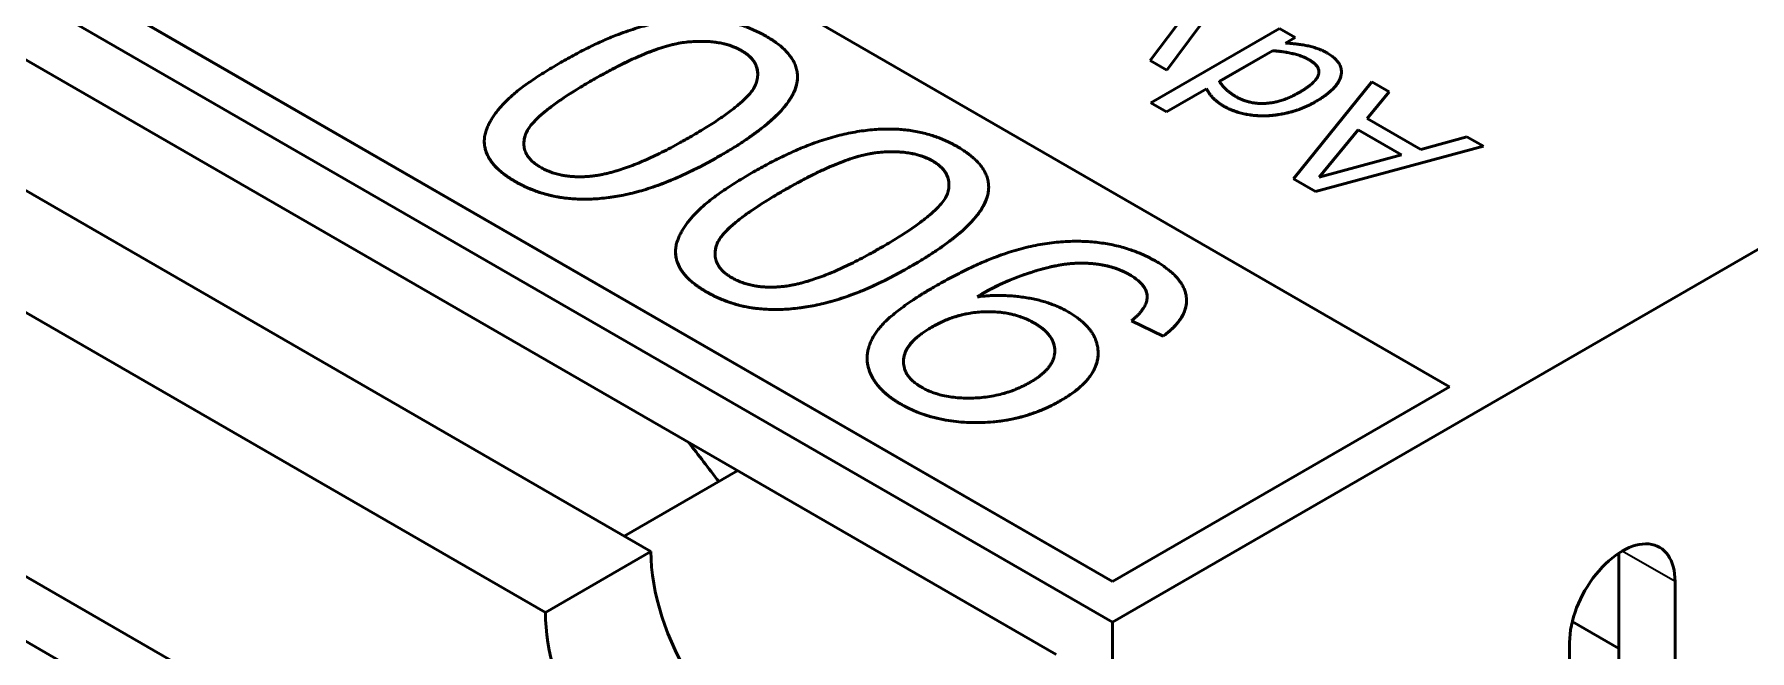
# Model space of a CAD drawing. Header units: millimetres. Extents: x 3100 to 5091, y 868 to 1900.
# Drawn here: x 3989.86 to 4024.35, y 1637.54 to 1649.94 of the extents above; entities that cross this region are included whole.
import ezdxf

# ---------------------------------------------------------------- set-up
doc = ezdxf.new("R2010")
doc.units = ezdxf.units.MM
doc.header["$LTSCALE"] = 1.8
doc.layers.add('외형선(ISO)', color=7, linetype='Continuous', lineweight=50)
doc.layers.add('좁은 외형선(ISO)', color=7, linetype='Continuous', lineweight=35)

msp = doc.modelspace()

# ---------------------------------------------------------------- linework, layer by layer
at = {"layer": '외형선(ISO)'}
for p, q in [((4018.319, 1642.848), (3956.094, 1678.774)), ((3947.902, 1674.861), (4011.541, 1638.118)), ((3949.316, 1674.861), (4011.541, 1638.935)), ((4011.541, 1638.935), (3949.316, 1674.861)), ((4010.41, 1637.465), (3949.033, 1672.901)), ((3976.381, 1654.479), (4002.261, 1639.537)), ((4000.14, 1638.313), (3974.26, 1653.255)), ((4011.541, 1638.118), (4036.997, 1652.815)), ((3997.311, 1634.638), (3967.896, 1651.622)), ((4013.198, 1650.597), (4012.299, 1649.411)), ((4012.637, 1649.216), (4013.746, 1650.72)), ((4013.746, 1650.719), (4012.637, 1649.215)), ((4014.901, 1650.052), (4012.315, 1648.559)), ((4015.215, 1649.872), (4014.901, 1650.052)), ((4015.021, 1649.76), (4015.215, 1649.872)), ((4015.215, 1649.871), (4015.022, 1649.759)), ((4015.215, 1649.871), (4015.215, 1649.872)), ((4012.299, 1649.411), (4012.637, 1649.216)), ((4012.299, 1649.41), (4012.299, 1649.411)), ((4012.637, 1649.215), (4012.299, 1649.41)), ((4013.691, 1648.992), (4014.758, 1649.608)), ((4014.758, 1649.607), (4013.692, 1648.991)), ((4014.758, 1649.607), (4014.758, 1649.608)), ((4005.209, 1649.083), (4005.209, 1649.083)), ((4012.637, 1649.215), (4012.637, 1649.216)), ((4016.146, 1649.182), (4016.146, 1649.183)), ((4012.629, 1648.378), (4013.433, 1648.843)), ((4013.433, 1648.842), (4012.629, 1648.378)), ((4013.433, 1648.842), (4013.433, 1648.843)), ((4016.758, 1648.98), (4015.184, 1647.031)), ((4016.663, 1648.242), (4017.108, 1648.779)), ((4017.108, 1648.778), (4016.664, 1648.242)), ((4017.108, 1648.779), (4016.758, 1648.98)), ((4017.108, 1648.778), (4017.108, 1648.779)), ((4012.315, 1648.559), (4012.629, 1648.378)), ((4012.315, 1648.558), (4012.315, 1648.559)), ((4012.629, 1648.378), (4012.315, 1648.558)), ((4012.629, 1648.378), (4012.629, 1648.378)), ((4014.637, 1648.298), (4014.637, 1648.299)), ((4017.74, 1647.62), (4016.663, 1648.242)), ((3998.911, 1647.784), (3998.911, 1647.785)), ((4015.625, 1646.777), (4019.001, 1647.686)), ((4019.001, 1647.685), (4015.625, 1646.776)), ((4015.699, 1647.065), (4016.481, 1648.018)), ((4016.481, 1648.017), (4015.7, 1647.065)), ((4016.481, 1648.018), (4017.352, 1647.515)), ((4016.481, 1648.017), (4016.481, 1648.018)), ((4017.351, 1647.515), (4016.481, 1648.017)), ((4018.667, 1647.878), (4017.74, 1647.62)), ((4019.001, 1647.686), (4018.667, 1647.878)), ((4019.001, 1647.685), (4019.001, 1647.686)), ((4017.352, 1647.515), (4015.699, 1647.065)), ((4015.184, 1647.031), (4015.625, 1646.777)), ((4015.184, 1647.03), (4015.184, 1647.031)), ((4015.625, 1646.776), (4015.184, 1647.03)), ((4009.053, 1646.863), (4009.053, 1646.864)), ((4015.625, 1646.776), (4015.625, 1646.777)), ((4002.756, 1645.565), (4002.756, 1645.566)), ((4013.032, 1644.582), (4013.032, 1644.582)), ((4011.926, 1644.174), (4011.926, 1644.175)), ((4011.926, 1644.175), (4012.564, 1643.868)), ((4011.926, 1644.174), (4012.564, 1643.867)), ((4012.564, 1643.867), (4012.564, 1643.868)), ((4006.609, 1643.425), (4006.609, 1643.426)), ((4011.254, 1643.528), (4011.254, 1643.529)), ((4011.541, 1638.935), (4018.319, 1642.848)), ((4018.319, 1642.848), (4011.541, 1638.935)), ((4018.319, 1642.848), (4018.319, 1642.848)), ((4001.726, 1639.846), (4004.006, 1641.163)), ((4000.14, 1638.313), (4002.261, 1639.537)), ((4021.724, 1627.341), (4021.724, 1639.504)), ((4011.541, 1638.935), (4011.541, 1638.935)), ((4022.855, 1638.935), (4022.855, 1626.687)), ((3996.18, 1633.985), (3988.119, 1638.639)), ((4011.541, 1638.118), (4011.541, 1616.889)), ((4021.724, 1637.588), (4020.788, 1638.128)), ((4020.734, 1625.463), (4020.734, 1637.71))]:
    msp.add_line(p, q, dxfattribs=at)
for centre, major_axis, start_param, end_param in [((3995.826, 1631.822), (-10, 17.321), 4.913747, 4.964613), ((4021.794, 1638.322), (0.75, 1.299), 5.497787, 8.63938), ((4004.736, 1638.109), (1.75, -3.031), 3.927277, 5.632048), ((4002.615, 1636.885), (1.75, -3.031), 3.927277, 7.068298)]:
    msp.add_ellipse(centre, major_axis=major_axis, ratio=0.57735, start_param=start_param, end_param=end_param, dxfattribs=at)
for points, degree in [([(4004.581, 1649.897), (4004.041, 1650.208), (4002.747, 1650.284), (4001.318, 1649.873), (4000.446, 1649.37)], 2), ([(4001.072, 1649.008), (4002.291, 1649.712), (4003.668, 1649.849), (4004.083, 1649.609)], 2), ([(4005.196, 1648.954), (4005.298, 1649.483), (4004.581, 1649.897)], 2), ([(4015.865, 1649.557), (4015.693, 1649.656), (4015.273, 1649.749), (4015.021, 1649.76)], 2), ([(4004.083, 1649.609), (4004.502, 1649.367), (4004.268, 1648.575), (4003.045, 1647.869)], 2), ([(4014.758, 1649.608), (4014.97, 1649.595), (4015.36, 1649.505), (4015.493, 1649.428)], 2), ([(4015.493, 1649.427), (4015.36, 1649.504), (4014.97, 1649.594), (4014.758, 1649.607)], 2), ([(4015.493, 1649.428), (4015.742, 1649.285), (4015.623, 1648.955), (4015.293, 1648.765)], 2), ([(4015.694, 1649.182), (4015.694, 1649.312), (4015.493, 1649.427)], 2), ([(4015.621, 1648.58), (4016.075, 1648.843), (4016.198, 1649.364), (4015.865, 1649.557)], 2), ([(4000.446, 1649.37), (3999.71, 1648.945), (3999.065, 1648.315), (3998.85, 1647.742), (3999.133, 1647.209), (3999.529, 1646.98)], 2), ([(4005.196, 1648.953), (4005.204, 1648.996), (4005.209, 1649.039), (4005.209, 1649.083)], 3), ([(4000.039, 1647.265), (3999.616, 1647.509), (3999.85, 1648.302), (4001.072, 1649.008)], 2), ([(4003.672, 1647.507), (4005.064, 1648.311), (4005.196, 1648.954)], 2), ([(4013.433, 1648.843), (4013.491, 1648.732), (4013.657, 1648.566), (4013.802, 1648.482)], 2), ([(4013.802, 1648.481), (4013.657, 1648.565), (4013.491, 1648.731), (4013.433, 1648.842)], 2), ([(4014.035, 1648.679), (4013.918, 1648.747), (4013.76, 1648.887), (4013.691, 1648.992)], 2), ([(4015.293, 1648.765), (4014.956, 1648.57), (4014.297, 1648.528), (4014.035, 1648.679)], 2), ([(4013.802, 1648.482), (4013.964, 1648.389), (4014.398, 1648.292), (4014.637, 1648.299)], 2), ([(4014.637, 1648.298), (4014.398, 1648.291), (4013.964, 1648.388), (4013.802, 1648.481)], 2), ([(4014.637, 1648.299), (4014.881, 1648.31), (4015.386, 1648.445), (4015.621, 1648.58)], 2), ([(4015.621, 1648.579), (4015.386, 1648.444), (4014.881, 1648.309), (4014.637, 1648.298)], 2), ([(4008.425, 1647.677), (4007.886, 1647.989), (4006.592, 1648.065), (4005.162, 1647.653), (4004.29, 1647.15)], 2), ([(4003.045, 1647.869), (4001.827, 1647.165), (4001.061, 1647.085)], 2), ([(4009.04, 1646.734), (4009.142, 1647.263), (4008.425, 1647.677)], 2), ([(3999.529, 1646.98), (4000.073, 1646.666), (4001.359, 1646.59), (4002.793, 1647), (4003.672, 1647.507)], 2), ([(4004.917, 1646.788), (4006.135, 1647.492), (4007.512, 1647.629), (4007.927, 1647.39)], 2), ([(4007.927, 1647.39), (4008.346, 1647.148), (4008.112, 1646.355), (4006.89, 1645.649)], 2), ([(4001.061, 1647.085), (4000.457, 1647.024), (4000.039, 1647.265)], 2), ([(4004.29, 1647.15), (4003.555, 1646.725), (4002.91, 1646.096), (4002.695, 1645.523), (4002.978, 1644.989), (4003.374, 1644.761)], 2), ([(4003.883, 1645.046), (4003.46, 1645.29), (4003.694, 1646.083), (4004.917, 1646.788)], 2), ([(4007.516, 1645.288), (4008.908, 1646.091), (4009.04, 1646.734)], 2), ([(4009.04, 1646.733), (4009.049, 1646.777), (4009.053, 1646.82), (4009.053, 1646.863)], 3), ([(4006.89, 1645.649), (4005.671, 1644.946), (4004.905, 1644.865)], 2), ([(4012.405, 1645.379), (4011.858, 1645.695), (4010.455, 1645.826), (4008.923, 1645.416), (4007.973, 1644.867)], 2), ([(4003.374, 1644.761), (4003.917, 1644.447), (4005.203, 1644.371), (4006.637, 1644.78), (4007.516, 1645.288)], 2), ([(4008.942, 1644.73), (4009.323, 1644.95), (4010.232, 1645.266), (4010.93, 1645.36), (4011.613, 1645.262), (4011.892, 1645.1)], 2), ([(4012.564, 1643.868), (4013.073, 1644.249), (4012.983, 1645.046), (4012.405, 1645.379)], 2), ([(4004.905, 1644.865), (4004.302, 1644.804), (4003.883, 1645.046)], 2), ([(4011.892, 1645.1), (4012.217, 1644.913), (4012.262, 1644.456), (4011.926, 1644.175)], 2), ([(4007.973, 1644.867), (4007.063, 1644.342), (4006.516, 1643.547), (4006.795, 1642.785), (4007.278, 1642.506)], 2), ([(4008.825, 1644.658), (4008.904, 1644.708), (4008.942, 1644.73)], 2), ([(4010.659, 1644.353), (4010.289, 1644.567), (4009.297, 1644.721), (4008.825, 1644.658)], 2), ([(4007.897, 1644.044), (4008.418, 1644.345), (4009.553, 1644.373), (4009.972, 1644.131)], 2), ([(4010.504, 1642.574), (4011.232, 1642.994), (4011.274, 1643.998), (4010.659, 1644.353)], 2), ([(4007.705, 1642.839), (4007.312, 1643.066), (4007.373, 1643.741), (4007.897, 1644.044)], 2), ([(4009.972, 1644.131), (4010.395, 1643.887), (4010.368, 1643.218), (4009.897, 1642.946)], 2), ([(4009.897, 1642.946), (4009.368, 1642.641), (4008.112, 1642.604), (4007.705, 1642.839)], 2), ([(4007.278, 1642.506), (4007.946, 1642.121), (4009.749, 1642.138), (4010.504, 1642.574)], 2)]:
    msp.add_open_spline(points, degree=degree, dxfattribs=at)
for points, degree, knots in [([(4001.072, 1649.007), (4001.373, 1649.181), (4001.723, 1649.368), (4002.285, 1649.607), (4002.519, 1649.691), (4002.984, 1649.794), (4003.167, 1649.797), (4003.458, 1649.792), (4003.597, 1649.777), (4003.863, 1649.714), (4003.981, 1649.667), (4004.083, 1649.608)], 3, [-0.2364697, -0.2364697, -0.2364697, -0.2364697, -0.1717303, -0.1717303, -0.1306333, -0.1306333, -0.086321, -0.086321, -0.0433886, -0.0433886, 0, 0, 0, 0]), ([(4004.083, 1649.608), (4004.151, 1649.569), (4004.211, 1649.525), (4004.308, 1649.43), (4004.344, 1649.379), (4004.398, 1649.264), (4004.41, 1649.2), (4004.41, 1649.136)], 3, [-0.6389462, -0.6389462, -0.6389462, -0.6389462, -0.5528445, -0.5528445, -0.4680962, -0.4680962, -0.3690066, -0.3690066, -0.3690066, -0.3690066]), ([(4016.146, 1649.182), (4016.146, 1649.143), (4016.075, 1648.842), (4015.621, 1648.579)], 2, [0.84399, 0.84399, 0.84399, 1, 2, 2, 2]), ([(3999.708, 1647.741), (3999.708, 1647.781), (3999.713, 1647.821), (3999.74, 1647.941), (3999.781, 1648.053), (4000.215, 1648.483), (4000.646, 1648.761), (4001.072, 1649.007)], 3, [-0.3688284, -0.3688284, -0.3688284, -0.3688284, -0.3061235, -0.3061235, -0.1810287, -0.1810287, 0, 0, 0, 0]), ([(4003.672, 1647.506), (4004.189, 1647.805), (4004.659, 1648.135), (4005.066, 1648.623), (4005.162, 1648.786), (4005.196, 1648.953)], 3, [-0.2818635, -0.2818635, -0.2818635, -0.2818635, -0.0874516, -0.0874516, 0, 0, 0, 0]), ([(3998.911, 1647.784), (3998.911, 1647.78), (3998.911, 1647.775), (3998.914, 1647.635), (3998.962, 1647.502), (3999.162, 1647.227), (3999.329, 1647.095), (3999.529, 1646.979)], 3, [-0.1574924, -0.1574924, -0.1574924, -0.1574924, -0.1552606, -0.1552606, -0.0848479, -0.0848479, 0, 0, 0, 0]), ([(3999.529, 1646.979), (3999.649, 1646.91), (3999.78, 1646.847), (4000.052, 1646.745), (4000.191, 1646.705), (4000.464, 1646.651), (4000.71, 1646.611), (4001.394, 1646.637), (4001.724, 1646.697), (4002.335, 1646.866), (4002.869, 1647.043), (4003.672, 1647.506)], 3, [-1.882624, -1.882624, -1.882624, -1.882624, -1.440406, -1.440406, -1.033723, -1.033723, -0.685682, -0.685682, -0.340444, -0.340444, 0, 0, 0, 0]), ([(4004.917, 1646.788), (4005.218, 1646.961), (4005.567, 1647.148), (4006.13, 1647.387), (4006.363, 1647.472), (4006.829, 1647.575), (4007.011, 1647.577), (4007.302, 1647.572), (4007.442, 1647.557), (4007.708, 1647.494), (4007.825, 1647.448), (4007.927, 1647.389)], 3, [-0.2364697, -0.2364697, -0.2364697, -0.2364697, -0.1717303, -0.1717303, -0.1306333, -0.1306333, -0.086321, -0.086321, -0.0433886, -0.0433886, 0, 0, 0, 0]), ([(4007.927, 1647.389), (4007.996, 1647.349), (4008.055, 1647.306), (4008.152, 1647.21), (4008.188, 1647.16), (4008.242, 1647.044), (4008.255, 1646.981), (4008.255, 1646.917)], 3, [-0.6389462, -0.6389462, -0.6389462, -0.6389462, -0.5528445, -0.5528445, -0.4680962, -0.4680962, -0.3690066, -0.3690066, -0.3690066, -0.3690066]), ([(4003.552, 1645.521), (4003.552, 1645.561), (4003.557, 1645.602), (4003.584, 1645.722), (4003.625, 1645.833), (4004.06, 1646.263), (4004.49, 1646.541), (4004.917, 1646.788)], 3, [-0.3688284, -0.3688284, -0.3688284, -0.3688284, -0.3061235, -0.3061235, -0.1810287, -0.1810287, 0, 0, 0, 0]), ([(4007.516, 1645.287), (4008.034, 1645.586), (4008.503, 1645.915), (4008.91, 1646.404), (4009.006, 1646.566), (4009.04, 1646.733)], 3, [-0.2818635, -0.2818635, -0.2818635, -0.2818635, -0.0874516, -0.0874516, 0, 0, 0, 0]), ([(4002.756, 1645.565), (4002.756, 1645.56), (4002.756, 1645.556), (4002.759, 1645.416), (4002.806, 1645.283), (4003.007, 1645.007), (4003.174, 1644.875), (4003.374, 1644.76)], 3, [-0.1574924, -0.1574924, -0.1574924, -0.1574924, -0.1552606, -0.1552606, -0.0848479, -0.0848479, 0, 0, 0, 0]), ([(4003.374, 1644.76), (4003.493, 1644.691), (4003.624, 1644.628), (4003.896, 1644.525), (4004.035, 1644.485), (4004.309, 1644.431), (4004.555, 1644.392), (4005.239, 1644.417), (4005.568, 1644.477), (4006.18, 1644.646), (4006.714, 1644.824), (4007.516, 1645.287)], 3, [-1.882624, -1.882624, -1.882624, -1.882624, -1.440406, -1.440406, -1.033723, -1.033723, -0.685682, -0.685682, -0.340444, -0.340444, 0, 0, 0, 0]), ([(4008.942, 1644.729), (4009.166, 1644.859), (4009.41, 1644.973), (4009.837, 1645.13), (4010.123, 1645.228), (4010.564, 1645.313), (4010.757, 1645.34), (4011.107, 1645.331), (4011.271, 1645.318), (4011.614, 1645.236), (4011.762, 1645.175), (4011.892, 1645.1)], 3, [-0.8084734, -0.8084734, -0.8084734, -0.8084734, -0.4403838, -0.4403838, -0.219117, -0.219117, -0.1114201, -0.1114201, -0.0550976, -0.0550976, 0, 0, 0, 0]), ([(4011.892, 1645.1), (4011.983, 1645.047), (4012.063, 1644.988), (4012.179, 1644.861), (4012.216, 1644.797), (4012.238, 1644.705), (4012.241, 1644.68), (4012.241, 1644.655)], 3, [-0.2042295, -0.2042295, -0.2042295, -0.2042295, -0.1545011, -0.1545011, -0.1083697, -0.1083697, -0.0923819, -0.0923819, -0.0923819, -0.0923819]), ([(4008.827, 1644.658), (4008.848, 1644.672), (4008.872, 1644.687), (4008.909, 1644.71), (4008.927, 1644.721), (4008.942, 1644.729)], 3, [-0.0162046, -0.0162046, -0.0162046, -0.0162046, -0.00649191, -0.00649191, 0, 0, 0, 0]), ([(4012.564, 1643.867), (4012.703, 1643.971), (4012.822, 1644.084), (4012.987, 1644.327), (4013.032, 1644.452), (4013.032, 1644.582)], 3, [-0.3712762, -0.3712762, -0.3712762, -0.3712762, -0.2701698, -0.2701698, -0.1701482, -0.1701482, -0.1701482, -0.1701482]), ([(4007.897, 1644.043), (4007.995, 1644.1), (4008.101, 1644.153), (4008.317, 1644.239), (4008.426, 1644.275), (4008.683, 1644.335), (4008.857, 1644.36), (4009.227, 1644.357), (4009.382, 1644.34), (4009.698, 1644.265), (4009.844, 1644.204), (4009.972, 1644.13)], 3, [-0.2725921, -0.2725921, -0.2725921, -0.2725921, -0.2159615, -0.2159615, -0.1651225, -0.1651225, -0.1025587, -0.1025587, -0.0542791, -0.0542791, 0, 0, 0, 0]), ([(4007.34, 1643.356), (4007.34, 1643.359), (4007.34, 1643.362), (4007.342, 1643.456), (4007.368, 1643.564), (4007.56, 1643.821), (4007.718, 1643.94), (4007.897, 1644.043)], 3, [-0.1478597, -0.1478597, -0.1478597, -0.1478597, -0.1452595, -0.1452595, -0.0761932, -0.0761932, 0, 0, 0, 0]), ([(4009.972, 1644.13), (4010.105, 1644.054), (4010.213, 1643.966), (4010.351, 1643.772), (4010.382, 1643.674), (4010.382, 1643.573)], 3, [-0.3008194, -0.3008194, -0.3008194, -0.3008194, -0.2149603, -0.2149603, -0.1346175, -0.1346175, -0.1346175, -0.1346175]), ([(4006.609, 1643.425), (4006.609, 1643.221), (4006.695, 1643.051), (4006.894, 1642.772), (4007.063, 1642.63), (4007.278, 1642.505)], 3, [-0.1568437, -0.1568437, -0.1568437, -0.1568437, -0.0912974, -0.0912974, 0, 0, 0, 0]), ([(4010.504, 1642.573), (4010.637, 1642.649), (4010.759, 1642.732), (4010.962, 1642.904), (4011.044, 1642.991), (4011.206, 1643.227), (4011.253, 1643.375), (4011.254, 1643.528)], 3, [-0.3480607, -0.3480607, -0.3480607, -0.3480607, -0.2920629, -0.2920629, -0.2405116, -0.2405116, -0.1606441, -0.1606441, -0.1606441, -0.1606441]), ([(4007.278, 1642.505), (4007.489, 1642.384), (4007.73, 1642.284), (4008.263, 1642.156), (4008.533, 1642.128), (4009.017, 1642.129), (4009.309, 1642.144), (4009.969, 1642.306), (4010.254, 1642.429), (4010.504, 1642.573)], 3, [-0.5220325, -0.5220325, -0.5220325, -0.5220325, -0.3633392, -0.3633392, -0.2149355, -0.2149355, -0.1059868, -0.1059868, 0, 0, 0, 0])]:
    msp.add_open_spline(points, degree=degree, knots=knots, dxfattribs=at)
at = {"layer": '좁은 외형선(ISO)'}
for p, q in [((4004.083, 1649.608), (4004.083, 1649.609)), ((4015.493, 1649.427), (4015.493, 1649.428)), ((4001.072, 1649.007), (4001.072, 1649.008)), ((4005.196, 1648.953), (4005.196, 1648.954)), ((4013.802, 1648.481), (4013.802, 1648.482)), ((4015.621, 1648.579), (4015.621, 1648.58)), ((4003.672, 1647.506), (4003.672, 1647.507)), ((4007.927, 1647.389), (4007.927, 1647.39)), ((3999.529, 1646.979), (3999.529, 1646.98)), ((4004.917, 1646.788), (4004.917, 1646.788)), ((4009.04, 1646.733), (4009.04, 1646.734)), ((4007.516, 1645.287), (4007.516, 1645.288)), ((4011.892, 1645.1), (4011.892, 1645.1)), ((4003.374, 1644.76), (4003.374, 1644.761)), ((4008.942, 1644.729), (4008.942, 1644.73)), ((4007.897, 1644.043), (4007.897, 1644.044)), ((4009.972, 1644.13), (4009.972, 1644.131)), ((4007.278, 1642.505), (4007.278, 1642.506)), ((4010.504, 1642.573), (4010.504, 1642.574)), ((4022.855, 1638.935), (4021.794, 1639.547))]:
    msp.add_line(p, q, dxfattribs=at)

doc.saveas('drawing.dxf')
